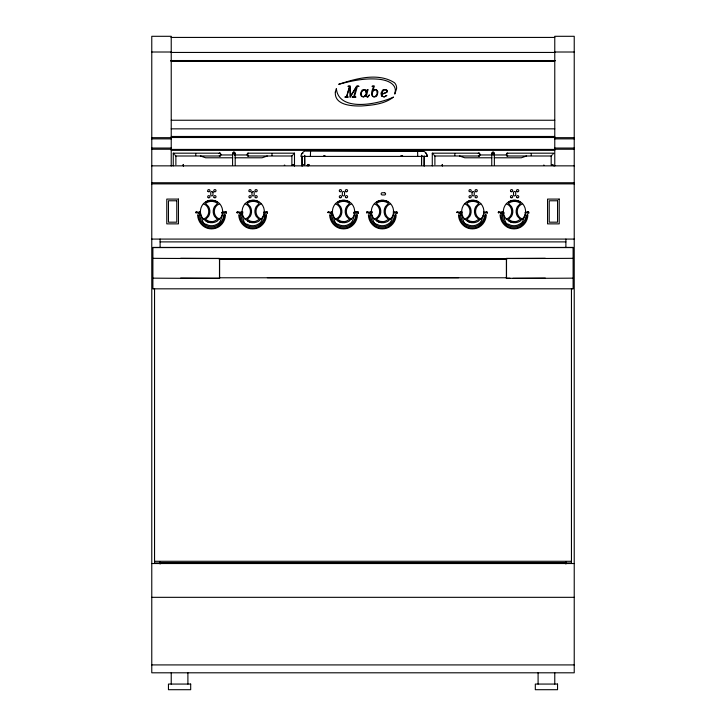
<?xml version="1.0" encoding="UTF-8"?>
<svg xmlns="http://www.w3.org/2000/svg" width="726" height="726" viewBox="0 0 726 726"><rect width="100%" height="100%" fill="white"/><g stroke="black" fill="none" stroke-linecap="round" stroke-linejoin="round"><path stroke-width="1.09" d="M310.392 156.408L310.556 151.18M421.516 164.784L421.552 156.19M424.138 165.855L424.184 156.208M183.242 165.855L183.333 164.448L183.415 165.855M442.279 165.855L442.37 164.448L442.443 165.147M212.981 192.59L212.954 194.895A1.116 1.116 0 0 1 210.758 195.076L210.767 192.626A1.116 1.116 0 0 1 211.865 191.464A1.116 1.116 0 0 1 212.981 192.59M344.56 192.59L344.541 194.895A1.116 1.116 0 0 1 342.336 195.076L342.345 192.626A1.116 1.116 0 0 1 343.452 191.464A1.116 1.116 0 0 1 344.569 192.59M232.583 165.129L232.583 153.177L233.89 151.77L235.197 153.177L235.197 165.129M235.197 153.177L234.816 154.175M491.747 165.129L491.747 153.177L493.054 151.77L494.361 153.177L494.361 165.129M494.361 153.177L493.979 154.175M366.394 92.538L365.877 90.115L363.699 89.579L362.102 90.106L360.523 93.282L360.523 94.87L361.593 96.476L363.753 97.012L365.695 95.16L365.65 96.504M199.886 212.936L200.158 211.956L199.886 212.428M241.014 212.936L241.286 211.956L241.014 212.428M331.918 212.936L332.181 211.956L331.918 212.428M370.641 212.936L370.913 211.956L370.641 212.428M195.766 155.582L195.766 153.594M271.987 153.594L271.987 155.582M454.839 155.582L454.839 153.594M503.962 212.4L503.236 212.954M531.241 153.594L531.241 155.582M487.092 213.108C487.582 209.769 485.168 215.023 486.111 211.901M498.208 212.301C499.461 210.939 498.072 214.96 498.735 212.046M196.283 212.21C195.557 214.96 197.055 210.885 195.757 212.301M225.323 212.146L225.096 213.135L225.251 211.901M237.411 212.21C236.658 215.023 238.237 210.74 236.885 212.301M266.451 212.146L266.224 213.135L266.215 211.901M328.315 212.21C327.09 214.243 330.738 209.959 330.103 213.181M357.355 212.146L357.128 213.135L357.119 211.901M367.038 212.21C366.276 214.978 367.855 210.885 366.521 212.301M396.078 212.146L395.851 213.135L395.842 211.901M460.747 212.428L461.019 211.956L460.829 213.181M502.338 212.428L502.601 211.956L502.41 213.181M353.662 96.857L356.466 86.957M354.415 96.857L357.419 86.212L358.871 86.212M366.394 92.456L367.193 89.661L367.937 89.806M367.937 89.725L366.394 96.422M346.729 96.857L349.623 86.821L350.041 97.093M346.474 96.857L349.551 86.212L348.099 86.212M222.074 212.237L221.811 213.126L222.12 212.5M353.834 213.126C353.453 211.602 355.486 211.42 355.014 213.108M353.961 213.135L354.651 211.901M372.157 86.212L373.536 86.212C372.883 89.253 369.244 95.133 373.663 97.012L376.331 96.476L377.384 94.897L377.91 91.721L376.839 90.106A2.496 2.468 0 0 0 373.618 90.106L372.865 90.922M372.865 90.841L374.362 85.977L372.157 86.294M483.815 212.237L484.006 213.108M525.225 212.772L525.397 212.237M198.969 212.301L199.069 213.126L200.131 213.181M240.097 212.301L240.197 213.126M331.002 212.301L331.092 213.126L332.154 213.181M369.725 212.301L369.824 213.126L370.886 213.181M459.83 212.301L459.93 213.126L460.992 213.181M501.421 212.301L501.512 213.126L502.573 213.181M224.089 212.782L223.898 211.901M265.217 212.782L265.026 211.901M356.121 212.782L356.094 211.901M394.844 212.782L394.654 211.901M247.385 153.885L247.639 153.368A1.334 0.799 -90 0 1 248.464 153.368L248.51 153.368M506.576 153.885L506.875 153.368A1.334 0.808 -90 0 1 507.71 153.368L507.655 153.368M195.757 212.301L196.31 211.928M327.789 212.301L328.343 211.928M456.618 212.301C457.689 211.112 457.416 213.426 456.618 212.301M381.731 94.244L383.228 90.296L384.208 89.806L386.659 90.296L387.121 91.24L386.659 92.275L381.731 94.162M267.522 213.108L267.168 211.901L266.533 212.337M397.149 213.108L396.886 213.145M242.729 212.228L241.921 212.954M372.057 212.745L371.549 212.954M382.212 96.295L384.163 96.776L386.831 95.442L384.199 97.012L381.513 95.932L380.987 93.282L382.566 90.106L385.751 89.579L386.831 90.115L387.385 91.24L386.831 92.338L381.731 94.416L382.212 96.376M327.825 212.319L328.497 212.201M366.548 212.319L367.066 211.928M498.245 212.319L498.762 211.928M527.366 212.074L527.793 211.865M196.365 212.4L197.899 211.928L198.08 213.181M225.405 212.337L226.24 211.956L226.231 213.108M237.493 212.4L239.026 211.928L239.208 213.181M357.437 212.337L358.263 211.956L358.19 213.036M367.12 212.4L368.654 211.928L368.835 213.181M396.16 212.337L396.995 211.956L396.913 213.036M457.226 212.4L458.759 211.928L458.941 213.181M498.816 212.4L500.341 211.928L500.523 213.181M527.847 212.337L528.682 211.956L528.682 213.108M225.35 212.518L225.877 211.901M486.211 212.518L485.948 211.901M527.802 212.518L528.319 211.901M350.658 95.941L356.747 85.977L358.871 86.294M350.222 97.093L356.466 86.875M198.969 212.301L199.804 212.028L199.423 213.181M240.097 212.301C242.293 212.546 238.863 213.063 240.978 212.31M331.002 212.301L331.827 212.028L331.455 213.181M369.725 212.301L370.559 212.028L370.178 213.181M459.83 212.301L460.665 212.028L460.284 213.181M501.421 212.301L502.247 212.028L501.866 213.181M361.757 96.295L363.69 96.776L365.668 94.779L366.167 93.282L365.668 90.296L363.753 89.806L361.766 91.812L361.267 93.309L361.757 96.376M372.765 96.295L374.689 96.776L376.667 94.779L377.166 93.282L376.685 90.296L374.752 89.806L372.728 91.304L372.266 94.825L372.765 96.376M241.903 212.301L242.874 212.019M371.53 212.301L372.175 211.928M461.636 212.301L462.172 211.974M234.816 155.582C236.649 153.404 232.066 152.088 232.629 154.956M292.052 165.147L293.522 164.493L294.493 165.855L294.493 153.177L248.047 153.177M493.979 155.582C495.912 153.05 490.667 152.324 491.919 155.291M551.361 165.147L552.831 164.493L553.793 165.855M219.143 153.594L219.316 153.368A1.334 0.799 -90 0 1 220.141 153.368L220.441 153.885A1.443 0.871 -90 0 1 220.441 155.291L220.141 155.809A1.334 0.799 -90 0 1 219.316 155.809M247.684 153.368L247.339 153.885A1.443 0.871 -90 0 0 247.339 155.291L247.639 155.809A1.334 0.808 -90 0 0 248.51 155.809M478.271 153.594L478.443 153.368A1.334 0.808 -90 0 1 479.269 153.368L479.568 153.885A1.443 0.871 -90 0 1 479.568 155.291L479.269 155.809A1.334 0.808 -90 0 1 478.443 155.809M506.83 153.368L506.53 153.885A1.443 0.871 -90 0 0 506.53 155.291L506.83 155.809A1.334 0.808 -90 0 0 507.71 155.809M219.334 153.594L219.515 153.368A1.325 0.862 -90 0 1 220.395 153.368L220.713 153.885A1.452 0.935 -90 0 1 220.713 155.291L220.395 155.809A1.325 0.862 -90 0 1 219.515 155.809M478.452 153.594L478.643 153.368A1.325 0.862 -90 0 1 479.523 153.368L479.85 153.885A1.443 0.935 -90 0 1 479.85 155.291L479.523 155.809A1.325 0.862 -90 0 1 478.643 155.809M291.879 164.757L291.879 155.999L292.85 154.956M293.522 154.221L294.493 153.177M551.179 164.757L551.179 155.999L552.15 154.956M552.831 154.221L553.802 153.177L507.247 153.177M225.087 211.901L225.35 211.865M355.931 211.901L356.194 211.865M484.759 211.901L485.186 213.108M526.35 211.901L526.767 213.108M198.234 213.181C198.361 211.756 196.927 213.308 196.673 212.056M223.145 213.108L222.428 211.956M226.394 213.108L226.04 211.901M239.362 213.181C239.389 210.731 238.219 213.716 237.801 212.056M241.259 213.181L240.551 213.181M264.273 213.108L263.919 211.901L264.11 213.108M330.266 213.181C330.384 211.756 328.96 213.308 328.696 212.056M355.168 213.108L354.814 211.901M358.426 213.108L358.154 213.145M368.99 213.181C369.135 211.792 367.683 213.281 367.429 212.056M393.9 213.108L393.183 211.956M459.095 213.181C459.231 211.774 457.77 213.299 457.534 212.056M487.255 213.108L486.901 211.901M500.686 213.181C500.831 211.792 499.379 213.281 499.116 212.056M525.588 213.108L525.225 213.045M528.837 213.108L528.483 211.901M224.325 213.108L224.062 211.901M265.453 213.108L265.19 211.901M356.357 213.108L356.167 211.974M395.08 213.108L394.817 211.901M462.072 212.918L461.582 213.027M503.49 213.09L504.116 213.217M367.773 96.857L369.461 94.897L367.864 97.012L365.65 96.422M242.194 213.126L242.802 213.217M205.966 221.239A10.99 10.99 0 0 0 217.083 221.23L221.158 217.11A11.389 11.389 0 0 0 221.158 205.848C217.31 198.516 205.748 198.516 201.901 205.848A11.389 11.389 0 0 0 201.901 217.11L203.67 219.443L208.652 222.365L214.116 221.267L217.519 219.479L214.451 216.275A9.692 9.692 0 0 1 214.451 206.683L217.519 203.48L216.52 202.708A9.883 9.883 0 0 0 206.529 202.708L205.531 203.48L208.598 206.683A9.692 9.692 0 0 1 208.598 216.275L205.531 219.479L208.943 221.267L211.529 221.611M247.657 221.239A10.99 10.99 0 0 0 258.774 221.23L262.848 217.11A11.389 11.389 0 0 0 262.848 205.848C259 198.516 247.439 198.516 243.591 205.848A11.389 11.389 0 0 0 243.591 217.11L245.352 219.443L250.343 222.365L255.806 221.267L259.209 219.479L256.142 216.275A9.692 9.692 0 0 1 256.142 206.683L259.209 203.48L258.211 202.708A9.883 9.883 0 0 0 248.219 202.708L247.221 203.48L250.288 206.683A9.692 9.692 0 0 1 250.288 216.275L247.221 219.479L250.633 221.267L253.22 221.611M337.989 221.239A10.99 10.99 0 0 0 349.106 221.23L353.172 217.11A11.389 11.389 0 0 0 353.172 205.848C349.324 198.516 337.762 198.516 333.915 205.848A11.389 11.389 0 0 0 333.915 217.11L335.684 219.443L340.666 222.365L346.13 221.267L349.542 219.479L346.474 216.275A9.692 9.692 0 0 1 346.474 206.683L349.542 203.48L348.544 202.708A9.883 9.883 0 0 0 338.543 202.708L337.545 203.48L340.621 206.683A9.692 9.692 0 0 1 340.621 216.275L337.545 219.479L340.957 221.267L343.543 221.611M376.894 221.239A10.99 10.99 0 0 0 388.011 221.23L392.085 217.11A11.389 11.389 0 0 0 392.085 205.848C388.238 198.516 376.676 198.516 372.828 205.848A11.389 11.389 0 0 0 372.828 217.11L374.598 219.443L379.58 222.365L385.043 221.267L388.455 219.479L385.379 216.275A9.692 9.692 0 0 1 385.379 206.683L388.455 203.48L387.457 202.708A9.883 9.883 0 0 0 377.456 202.708L376.458 203.48L379.526 206.683A9.692 9.692 0 0 1 379.526 216.275L376.458 219.479L379.87 221.267L382.457 221.611M467.226 221.239A10.99 10.99 0 0 0 478.343 221.23L482.409 217.11A11.389 11.389 0 0 0 482.409 205.848C478.561 198.516 467.009 198.516 463.152 205.848A11.389 11.389 0 0 0 463.152 217.11L464.921 219.443L469.903 222.365L475.367 221.267L478.779 219.479L475.712 216.275A9.692 9.692 0 0 1 475.712 206.683L478.779 203.48L477.781 202.708A9.883 9.883 0 0 0 467.789 202.708L466.791 203.48L469.858 206.683A9.692 9.692 0 0 1 469.858 216.275L466.791 219.479L470.194 221.267L472.78 221.611M508.917 221.239A10.99 10.99 0 0 0 520.034 221.23L524.099 217.11A11.389 11.389 0 0 0 524.099 205.848C520.252 198.516 508.69 198.516 504.842 205.848A11.389 11.389 0 0 0 504.842 217.11L506.612 219.443L511.594 222.365L517.057 221.267L520.469 219.479L517.402 216.275A9.692 9.692 0 0 1 517.402 206.683L520.469 203.48L519.471 202.708A9.883 9.883 0 0 0 509.47 202.708L508.481 203.48L511.549 206.683A9.692 9.692 0 0 1 511.549 216.275L508.481 219.479L511.884 221.267L514.471 221.611M402.64 155.718L402.34 155.89A1.234 1.234 0 0 1 401.333 155.881L401.033 155.7M302.633 164.684L303.94 164.593M483.489 211.901L483.843 213.108M324.731 155.945L323.732 155.809L325.048 155.809M402.503 155.809L401.188 155.809M219.542 203.716L216.747 205.503L215.422 207.255A8.54 8.54 0 0 0 215.422 215.704L216.747 217.455L219.542 219.243M203.516 219.243L206.302 217.455L207.627 215.704A8.54 8.54 0 0 0 207.627 207.255L206.302 205.503L203.516 203.716M261.233 203.716L258.438 205.503L257.113 207.255A8.54 8.54 0 0 0 257.113 215.704L258.438 217.455L261.233 219.243M245.206 219.243L247.993 217.455L249.317 215.704A8.54 8.54 0 0 0 249.317 207.255L247.993 205.503L245.206 203.716M351.556 203.716L348.77 205.503L347.445 207.255A8.54 8.54 0 0 0 347.445 215.704L348.77 217.455L351.556 219.243M335.53 219.243L338.325 217.455L339.65 215.704A8.54 8.54 0 0 0 339.65 207.255L338.325 205.503L335.53 203.716M390.47 203.716L387.675 205.503L386.35 207.255A8.54 8.54 0 0 0 386.35 215.704L387.675 217.455L390.47 219.243M374.444 219.243L377.23 217.455L378.555 215.704A8.54 8.54 0 0 0 378.555 207.255L377.23 205.503L374.444 203.716M480.793 203.716L478.007 205.503L476.683 207.255A8.54 8.54 0 0 0 476.683 215.704L478.007 217.455L480.793 219.243M464.767 219.243L467.562 217.455L468.887 215.704A8.54 8.54 0 0 0 468.887 207.255L467.562 205.503L464.767 203.716M522.484 203.716L519.698 205.503L518.373 207.255A8.54 8.54 0 0 0 518.373 215.704L519.698 217.455L522.484 219.243M506.458 219.243L509.253 217.455L510.578 215.704A8.54 8.54 0 0 0 510.578 207.255L509.253 205.503L506.458 203.716M267.304 155.999L262.086 157.787L235.006 157.787M526.541 155.999L521.313 157.787L494.17 157.787M152.887 258.32L155.201 258.338A90.351 0.635 0 0 0 213.081 258.529L219.588 258.51M152.887 278.158L155.201 278.167A90.351 0.635 0 0 0 213.081 278.357L219.588 278.339L219.588 258.411L180.674 258.293M302.633 153.177C301.68 154.438 301.78 153.476 302.942 153.231M545.326 258.293L506.412 258.411L506.412 278.339L545.326 278.122M573.113 258.32L570.799 258.338A90.351 0.635 0 0 1 512.919 258.529L506.412 258.51M573.113 278.158L570.799 278.167A90.351 0.635 0 0 1 512.919 278.357M171.037 37.425L554.773 37.425M151.77 52.009L171.227 52.009M554.773 52.009L574.23 52.009M171.037 52.444L554.773 52.444M171.037 60.721L554.773 60.721M171.037 60.948L554.773 60.948M171.037 61.029L554.773 61.029M350.658 95.859L350.277 85.977L348.099 86.294M346.474 96.776L345.022 97.093M346.729 96.776L348.099 97.093M353.662 96.776L352.21 97.093M354.415 96.776L355.794 97.093M366.394 96.34L367.773 96.776M345.022 97.012L348.099 97.012M352.21 97.012L355.794 97.012M171.227 120.244L554.773 120.244M171.227 128.847L554.773 128.847M171.227 136.47L554.773 136.47M171.227 137.504L554.773 137.504M151.77 137.686L171.227 137.686M554.773 137.686L574.23 137.686M151.77 138.875L171.227 138.875M554.773 138.875L574.23 138.875M151.77 148.05L171.227 148.05M554.773 148.05L574.23 148.05M151.77 149.229L171.227 149.229M554.773 149.229L574.23 149.229M171.227 149.42L554.773 149.42M171.227 150.346L554.773 150.346M305.945 150.772L422.831 150.935A6.207 6.198 -90 0 1 425.654 152.732A6.325 6.316 -90 0 1 427.242 156.408L300.873 156.408A6.262 6.262 0 0 1 305.936 150.763L423.458 151.162M425.608 152.723L425.645 152.723A6.334 6.244 -90 0 1 427.187 156.408M173.26 165.855L173.26 153.177L219.951 153.177M432.279 165.855L432.279 153.177L479.078 153.177M220.532 154.965L232.765 154.965M234.988 154.965L248.337 154.965M479.659 154.965L491.919 154.965M494.152 154.965L507.528 154.965M174.902 154.956L175.874 155.999L219.951 155.999M248.047 155.999L291.879 155.999M433.921 154.956L434.892 155.999L479.078 155.999M507.247 155.999L551.179 155.999M232.747 157.787L205.667 157.787L200.458 155.999M491.91 157.787L464.767 157.787L459.531 155.999M284.274 165.147L284.792 165.147M543.556 165.147L544.083 165.147M151.77 165.855L574.23 165.855M151.77 182.752L574.23 182.752M151.77 183.878L574.23 183.878M208.652 200.594L214.406 200.594M250.343 200.594L256.096 200.594M340.666 200.594L346.42 200.594M379.58 200.594L385.334 200.594M469.903 200.594L475.657 200.594M511.594 200.594L517.348 200.594M372.066 211.974L371.53 212.301M151.77 239.081L574.23 239.081M160.11 241.894L565.89 241.894M152.887 247.593L573.113 247.593M218.907 258.855L269.618 258.855M280.735 258.855L445.265 258.855M456.382 258.855L507.093 258.855M219.588 259.073L506.412 259.073M219.588 277.777L506.412 277.777M219.588 278.24L180.674 278.122M506.412 278.24L510.024 278.24M152.887 288.649L154.547 288.649L154.547 562.968L571.453 562.968L571.453 288.649L573.113 288.649M154.547 561.28L571.453 561.28M160.219 562.786L565.781 562.786M151.77 563.53L574.23 563.53M151.77 597.326L574.23 597.326M151.77 664.916L574.23 664.916M422.26 155.981L421.761 155.7M393.556 211.865L393.737 213.108M222.8 211.865L222.982 213.108M267.186 211.865L267.359 213.108M501.702 213.181L501.711 212.056L502.292 212.31M199.26 213.172L199.269 212.056L199.85 212.31M241.903 212.301L242.52 212.391M236.885 212.301L237.411 212.046M525.424 213.108L525.397 212.074M527.693 211.901L527.503 213.126L527.766 211.974M396.795 211.901L396.986 213.108M358.072 211.901L358.263 213.108M432.279 153.177L433.25 154.221M173.26 153.177L174.231 154.221M506.875 155.809L506.576 155.291M247.684 155.809L247.385 155.291M492.128 154.175L491.747 153.177M232.964 154.175L232.583 153.177M459.957 213.099L460.13 212.056L460.711 212.31M369.852 213.099L370.024 212.056L370.605 212.31M331.12 213.099L331.292 212.056L331.882 212.31M294.311 165.147L294.493 165.855M417.749 156.408L417.586 151.18M565.89 239.081L565.89 247.566M565.89 561.761L565.89 564.029M554.773 165.991L554.773 36.3L574.23 36.3L574.23 672.802L151.77 672.802L151.77 36.3L171.227 36.3L171.227 165.991M554.773 672.802L554.773 684.064M538.093 672.802L538.093 684.064M506.512 258.529L506.512 278.357M442.37 164.448L442.37 165.855M434.892 155.999L434.892 164.757M424.193 156.081L424.193 165.945M421.57 155.291L421.57 164.711M219.488 258.529L219.488 278.357M187.898 672.802L187.907 684.064M183.333 164.448L183.333 165.855M175.874 155.999L175.874 164.757M171.227 672.802L171.227 684.064M160.11 239.081L160.11 247.566M160.11 561.761L160.11 564.029M506.412 258.973A2580.685 18.014 0 0 1 219.588 258.973M458.632 277.695A2580.685 18.014 0 0 1 267.368 277.695M508.917 201.719A10.999 10.999 0 0 1 520.034 201.719M467.226 201.719A10.999 10.999 0 0 1 478.343 201.719M376.894 201.719A10.999 10.999 0 0 1 388.011 201.719M337.989 201.719A10.999 10.999 0 0 1 349.106 201.719M247.657 201.719A10.999 10.999 0 0 1 258.774 201.719M205.966 201.719A10.999 10.999 0 0 1 217.083 201.719M308.305 165.945A1.398 0.581 -90 0 1 308.695 164.53A1.398 0.581 -90 0 1 309.376 165.074M307.252 165.855A1.398 0.581 -90 0 1 307.688 164.503A1.398 0.581 -90 0 1 308.341 165.147M251.967 192.626L251.958 195.076A1.116 1.116 0 0 0 254.164 194.895L254.182 192.59A1.116 1.116 0 0 0 253.065 191.464A1.116 1.116 0 0 0 251.949 192.59L251.967 192.626M472.045 192.626L472.045 195.076A1.116 1.116 0 0 0 474.241 194.895L474.26 192.59A1.116 1.116 0 0 0 473.152 191.464A1.116 1.116 0 0 0 472.036 192.59L472.045 192.626M513.518 192.626L513.518 195.076A1.116 1.116 0 0 0 515.714 194.895L515.732 192.59A1.116 1.116 0 0 0 514.625 191.464A1.116 1.116 0 0 0 513.509 192.59L513.518 192.626M335.321 92.057C334.332 105.334 352.01 106.187 361.548 105.969C372.502 105.188 384.58 104.108 393.501 97.066C378.999 104.045 338.743 112.594 336.356 88.636L335.321 92.057M395.434 90.333L394.753 94.09L396.577 88.735A7.514 7.451 0 0 0 394.463 82.71C377.856 72.237 356.003 78.635 338.688 84.316C352.246 80.64 366.439 77.646 380.542 79.443C386.631 80.332 394.998 83.027 395.434 90.333M199.559 214.678L201.147 220.895L205.54 225.332A11.852 11.834 0 0 0 217.519 225.332C220.568 223.544 225.205 217.519 222.918 214.224C221.022 217.101 221.421 222.71 216.929 224.289A10.672 10.654 0 0 1 206.13 224.289C201.066 224.661 202.445 212.772 199.559 214.678M224.733 214.832L222.964 221.512L218.136 226.403A13.059 13.032 0 0 1 204.923 226.403L200.095 221.512L198.325 214.832L197.635 214.832C197.717 219.76 200.358 224.443 204.578 227.002A13.749 13.721 0 0 0 218.481 227.002C222.691 224.443 225.341 219.76 225.423 214.832L224.733 214.832M240.687 214.678L242.275 220.895L246.668 225.332A11.852 11.834 0 0 0 258.647 225.332C261.696 223.544 266.333 217.519 264.046 214.224C262.331 217.192 262.422 222.646 258.057 224.289A10.672 10.654 0 0 1 247.257 224.289C242.194 224.661 243.573 212.772 240.687 214.678M265.861 214.832L264.092 221.512L259.264 226.403A13.059 13.032 0 0 1 246.05 226.403L241.223 221.512L239.453 214.832L238.763 214.832C238.845 219.76 241.495 224.443 245.706 227.002A13.749 13.721 0 0 0 259.609 227.002C263.819 224.443 266.469 219.76 266.551 214.832L265.861 214.832M331.591 214.678L333.18 220.895L337.563 225.332A11.852 11.834 0 0 0 349.551 225.332C352.6 223.544 357.228 217.519 354.95 214.224C353.226 217.192 353.317 222.646 348.952 224.289A10.672 10.654 0 0 1 338.162 224.289C333.089 224.661 334.477 212.772 331.591 214.678M356.765 214.832L354.996 221.512L350.159 226.403A13.059 13.032 0 0 1 336.955 226.403L332.118 221.512L330.348 214.832L329.658 214.832C329.74 219.76 332.39 224.443 336.61 227.002A13.749 13.721 0 0 0 350.504 227.002C354.724 224.443 357.373 219.76 357.455 214.832L356.765 214.832M370.314 214.678L371.903 220.895L376.295 225.332A11.852 11.834 0 0 0 388.274 225.332C391.323 223.544 395.96 217.519 393.673 214.224C391.958 217.192 392.049 222.646 387.684 224.289A10.672 10.654 0 0 1 376.885 224.289C371.821 224.661 373.2 212.772 370.314 214.678M395.488 214.832L393.719 221.512L388.891 226.403A13.059 13.032 0 0 1 375.678 226.403L370.85 221.512L369.08 214.832L368.391 214.832C368.472 219.76 371.122 224.443 375.333 227.002A13.749 13.721 0 0 0 389.236 227.002C393.447 224.443 396.097 219.76 396.178 214.832L395.488 214.832M460.42 214.678L462.008 220.895L466.401 225.332A11.852 11.834 0 0 0 478.38 225.332C481.429 223.544 486.066 217.519 483.779 214.224C482.064 217.192 482.155 222.646 477.79 224.289A10.672 10.654 0 0 1 466.99 224.289C461.927 224.661 463.306 212.772 460.42 214.678M485.594 214.832L483.825 221.512L478.997 226.403A13.059 13.032 0 0 1 465.783 226.403L460.956 221.512L459.186 214.832L458.496 214.832C458.578 219.76 461.228 224.443 465.439 227.002A13.749 13.721 0 0 0 479.342 227.002C483.552 224.443 486.202 219.76 486.284 214.832L485.594 214.832M502.011 214.678L503.59 220.895L507.982 225.332A11.852 11.834 0 0 0 519.97 225.332C523.01 223.544 527.648 217.519 525.361 214.224C523.473 217.101 523.863 222.71 519.371 224.289A10.672 10.654 0 0 1 508.581 224.289C503.508 224.661 504.888 212.772 502.011 214.678M527.176 214.832L525.415 221.512L520.578 226.403A13.059 13.032 0 0 1 507.374 226.403L502.537 221.512L500.768 214.832L500.078 214.832C500.16 219.76 502.809 224.443 507.029 227.002A13.749 13.721 0 0 0 520.923 227.002C525.143 224.443 527.793 219.76 527.875 214.832L527.176 214.832M384.481 192.744L382.012 192.744A1.125 1.125 0 0 0 382.203 194.967L384.481 194.985A1.116 1.116 0 0 0 385.579 193.869A1.116 1.116 0 0 0 384.471 192.753M554.773 60.539L171.037 60.539L554.773 60.621M178.451 199.087L166.78 199.087L166.78 223.871L178.451 223.871L178.451 199.087M559.22 199.087L547.549 199.087L547.549 223.871L559.22 223.871L559.22 199.087M176.781 200.775L168.45 200.775L168.45 222.183L176.781 222.183L176.781 200.775M557.55 200.775L549.219 200.775L549.219 222.183L557.55 222.183L557.55 200.775M573.113 247.412L152.887 247.412L152.887 288.83L573.113 288.803L573.113 247.412M190.684 684.064L168.45 684.064L168.45 689.7L190.684 689.7L190.684 684.064M557.55 684.064L535.316 684.064L535.316 689.7L557.55 689.7L557.55 684.064M422.75 151.407L422.178 150.772L422.75 151.407M304.748 164.72L304.675 155.291L304.675 164.711M302.134 165.945L302.061 156.072L302.052 165.945M208.035 191.492A1.116 1.116 0 0 0 209.905 190.983A1.116 1.116 0 0 0 208.525 189.622A1.116 1.116 0 0 0 208.035 191.492M214.324 191.664A1.116 1.116 0 0 0 216.012 190.711A1.116 1.116 0 0 0 214.342 189.722A1.116 1.116 0 0 0 214.324 191.664M214.106 197.526A1.116 1.116 0 0 0 215.976 197.009A1.116 1.116 0 0 0 214.597 195.648A1.116 1.116 0 0 0 214.106 197.526M208.253 197.69A1.116 1.116 0 0 0 209.941 196.737A1.116 1.116 0 0 0 208.271 195.757A1.116 1.116 0 0 0 208.253 197.69M249.236 191.492A1.116 1.116 0 0 0 251.105 190.983A1.116 1.116 0 0 0 249.726 189.622A1.116 1.116 0 0 0 249.236 191.492M255.525 191.664A1.116 1.116 0 0 0 257.213 190.711A1.116 1.116 0 0 0 255.543 189.722A1.116 1.116 0 0 0 255.525 191.664M255.307 197.526A1.116 1.116 0 0 0 257.176 197.009A1.116 1.116 0 0 0 255.797 195.648A1.116 1.116 0 0 0 255.307 197.526M249.454 197.69A1.116 1.116 0 0 0 251.142 196.737A1.116 1.116 0 0 0 249.472 195.757A1.116 1.116 0 0 0 249.454 197.69M345.912 191.664A1.116 1.116 0 0 0 347.6 190.711A1.116 1.116 0 0 0 345.93 189.722A1.116 1.116 0 0 0 345.912 191.664M339.623 191.492A1.116 1.116 0 0 0 341.492 190.983A1.116 1.116 0 0 0 340.113 189.622A1.116 1.116 0 0 0 339.623 191.492M345.694 197.526A1.116 1.116 0 0 0 347.563 197.009A1.116 1.116 0 0 0 346.184 195.648A1.116 1.116 0 0 0 345.694 197.526M339.841 197.69A1.116 1.116 0 0 0 341.529 196.737A1.116 1.116 0 0 0 339.859 195.757A1.116 1.116 0 0 0 339.841 197.69M469.323 191.492A1.116 1.116 0 0 0 471.192 190.983A1.116 1.116 0 0 0 469.813 189.622A1.116 1.116 0 0 0 469.323 191.492M475.612 191.664A1.116 1.116 0 0 0 477.3 190.711A1.116 1.116 0 0 0 475.63 189.722A1.116 1.116 0 0 0 475.612 191.664M475.394 197.526A1.116 1.116 0 0 0 477.263 197.009A1.116 1.116 0 0 0 475.884 195.648A1.116 1.116 0 0 0 475.394 197.526M469.54 197.69A1.116 1.116 0 0 0 471.228 196.737A1.116 1.116 0 0 0 469.559 195.757A1.116 1.116 0 0 0 469.54 197.69M517.084 191.664A1.116 1.116 0 0 0 518.772 190.711A1.116 1.116 0 0 0 517.103 189.722A1.116 1.116 0 0 0 517.084 191.664M511.013 197.69A1.116 1.116 0 0 0 512.701 196.737A1.116 1.116 0 0 0 511.031 195.757A1.116 1.116 0 0 0 511.013 197.69M516.867 197.526A1.116 1.116 0 0 0 518.736 197.009A1.116 1.116 0 0 0 517.357 195.648A1.116 1.116 0 0 0 516.867 197.526M510.795 191.492A1.116 1.116 0 0 0 512.665 190.983A1.116 1.116 0 0 0 511.285 189.622A1.116 1.116 0 0 0 510.795 191.492"/></g></svg>
